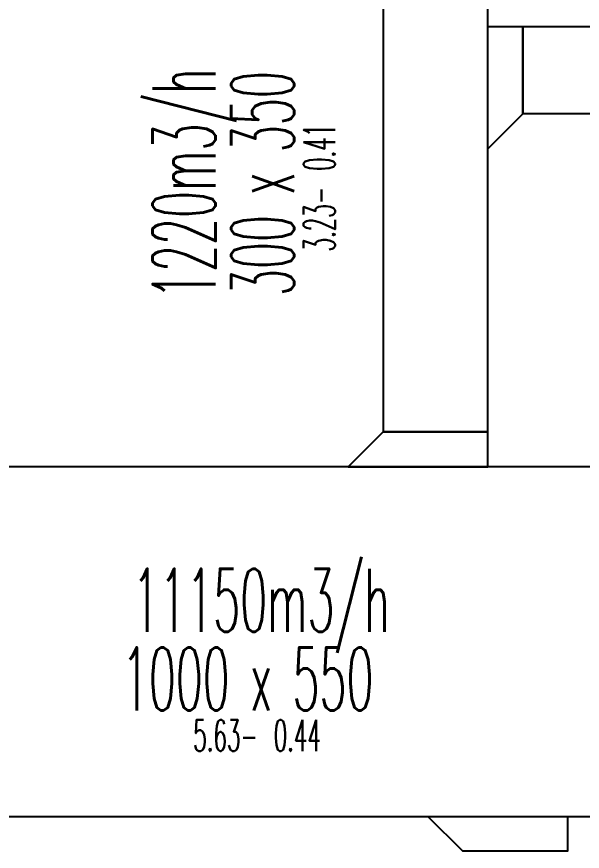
# Model space of a CAD drawing. Header units: inches. Extents: x -772 to 6765, y -813 to 4093.
# Drawn here: x 2897.6 to 3059.5, y 912.3 to 1151 of the extents above; entities that cross this region are included whole.
import ezdxf
from ezdxf.enums import TextEntityAlignment as Align

# ---------------------------------------------------------------- set-up
doc = ezdxf.new("R2010")
doc.units = ezdxf.units.IN
doc.header["$MEASUREMENT"] = 0
doc.layers.add('HIZ-PA', color=253, linetype='Continuous', lineweight=0, transparency=0.5)
doc.layers.add('MTY-UFLEME-KANALI', color=20, linetype='Continuous')
doc.layers.add('MTY-UFLEME-KANALI-CAP', color=21, linetype='Continuous', lineweight=0)
doc.styles.add('CAP', font='simplxtw.shx', dxfattribs={"width": 0.65})

# ---------------------------------------------------------------- blocks, each defined once
blk = doc.blocks.new('*U295')
at = {"layer": 'HIZ-PA', "color": 3, "style": 'CAP', "width": 0.5}
blk.add_attdef('HIZ', text='', height=0.5, dxfattribs=at).set_placement((-0.049, -1.954), align=Align.BOTTOM_RIGHT)
blk.add_attdef('PA', text='', height=0.5, dxfattribs=at).set_placement((0.201, -1.954), align=Align.BOTTOM_LEFT)
at = {"layer": 'MTY-UFLEME-KANALI-CAP', "color": 7, "style": 'CAP', "width": 0.5}
for tag, p in [('DEBI', (0.001, -0.204)), ('X', (0.001, -1.454))]:
    blk.add_attdef(tag, text='', height=1, dxfattribs=at).set_placement(p, align=Align.BOTTOM_CENTER)
blk.add_attdef('A', text='', height=1, dxfattribs=at).set_placement((-0.499, -1.454), align=Align.BOTTOM_RIGHT)
blk.add_attdef('B', text='', height=1, dxfattribs=at).set_placement((0.501, -1.454), align=Align.BOTTOM_LEFT)
blk = doc.blocks.new('mekanik')
at = {"layer": 'MTY-UFLEME-KANALI'}
for points in [[(22302.44, 7872.31), (22302.44, 7998.36), (22272.44, 7998.36), (22272.44, 7872.31)], [(22302.44, 7953.28), (22302.44, 7988.28), (22312.44, 7988.28), (22312.44, 7963.28)], [(22440.69, 7963.28), (22312.44, 7963.28), (22312.44, 7988.28), (22440.69, 7988.28)], [(22262.44, 7862.31), (22302.44, 7862.31), (22302.44, 7872.31), (22272.44, 7872.31)], [(22352.92, 7762.31), (22352.92, 7862.31), (21914.06, 7862.31), (21914.06, 7762.31)], [(22285.26, 7762.31), (22325.26, 7762.31), (22325.26, 7752.31), (22295.26, 7752.31)]]:
    blk.add_lwpolyline(points, close=True, dxfattribs=at)
at = {"layer": 'MTY-UFLEME-KANALI-CAP', "xscale": 18, "yscale": 18, "zscale": 18, "rotation": 90}
blk.add_blockref('*U295', (22226.23, 7943.29), dxfattribs=at).add_auto_attribs({'DEBI': '1220m3/h', 'X': 'x', 'A': '300', 'B': '350', 'PA': '0.41', 'HIZ': '3.23-'})
at = {"layer": 'MTY-UFLEME-KANALI-CAP', "xscale": 18, "yscale": 18, "zscale": 18}
blk.add_blockref('*U295', (22237.53, 7813.39), dxfattribs=at).add_auto_attribs({'DEBI': '11150m3/h', 'X': 'x', 'A': '1000', 'B': '550', 'PA': '0.44', 'HIZ': '5.63-'})

msp = doc.modelspace()

# ---------------------------------------------------------------- block references
msp.add_blockref('mekanik', (-19270, -6840))

doc.saveas('drawing.dxf')
